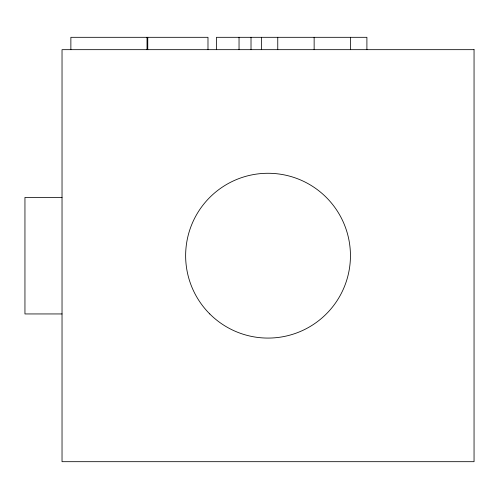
<?xml version="1.0" encoding="UTF-8"?>
<svg xmlns="http://www.w3.org/2000/svg" width="499" height="499" viewBox="0 0 499 499"><rect width="100%" height="100%" fill="white"/><g stroke="black" fill="none" stroke-linecap="round" stroke-linejoin="round"><path stroke-width="0.75" d="M62.032 197.411L24.95 197.411L24.95 313.946L62.032 313.946M366.902 49.669L366.902 37.313L216.454 37.313L216.454 49.669M350.51 37.313L350.51 49.669M314.139 37.313L314.139 49.669M277.762 37.313L277.762 49.669M261.37 37.313L261.37 49.669M251.016 37.313L251.016 49.669M239.04 37.313L239.04 49.669M207.983 49.669L207.983 37.313L70.87 37.313L70.87 49.669M147.76 37.313L147.76 49.669M147.024 37.313L147.024 49.669M474.05 49.669L62.032 49.669L62.032 461.687L474.05 461.687L474.05 49.669M209.773 313.946A82.404 82.404 0 0 0 347.635 277.007A82.404 82.404 0 0 0 246.712 176.085A82.404 82.404 0 0 0 209.773 313.946"/></g></svg>
